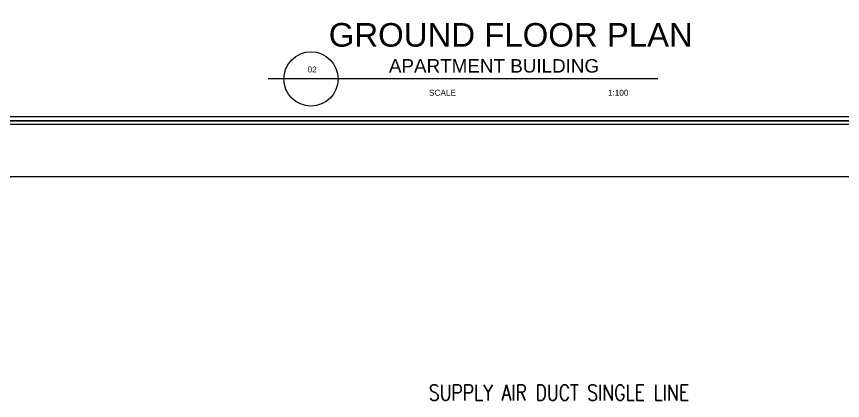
# Model space of a CAD drawing. Header units: millimetres. Extents: x -1288794 to 2153086, y -2701644 to -1335282.
# Drawn here: x 848067 to 869088, y -1525183 to -1515418 of the extents above; entities that cross this region are included whole.
import ezdxf
from ezdxf.enums import TextEntityAlignment as Align

# ---------------------------------------------------------------- set-up
doc = ezdxf.new("R2010")
doc.units = ezdxf.units.MM
doc.header["$LTSCALE"] = 100
for name, color, linetype in [('A-ANNO-TEXT', 8, 'Continuous'), ('AC-SAD TEXT', 3, 'Continuous'), ('LOGO LINE', 7, 'Continuous'), ('LOGO1LINE', 7, 'Continuous'), ('TEXT', 4, 'Continuous')]:
    doc.layers.add(name, color=color, linetype=linetype)
doc.styles.add('ISTILO', font='sanss___.ttf', dxfattribs={"width": 0.8, "height": 400})
doc.styles.add('SANSSERIF', font='sas_____.pfb')
doc.styles.add('SIMPLEX', font='simplex.shx', dxfattribs={"width": 0.8})

msp = doc.modelspace()

# ---------------------------------------------------------------- linework, layer by layer
at = {"layer": 'LOGO LINE'}
msp.add_lwpolyline([(905103, -1519493.9), (826345, -1519493.9), (826345, -1463806.4), (905103, -1463806.4)], close=True, dxfattribs=at)
at = {"layer": 'LOGO1LINE'}
for points in [[(903777.1, -1518168), (827670.9, -1518168), (827670.9, -1465132.3), (903777.1, -1465132.3)], [(893468.4, -1517969.1), (827869.8, -1517969.1), (827869.8, -1465331.1), (893468.4, -1465331.1)]]:
    msp.add_lwpolyline(points, close=True, dxfattribs=at)
at = {"layer": 'LOGO1LINE', "const_width": 39.8}
msp.add_lwpolyline([(903677.7, -1518068.5), (827770.3, -1518068.5), (827770.3, -1465231.7), (903677.7, -1465231.7)], close=True, dxfattribs=at)
at = {"layer": 'TEXT', "linetype": 'Continuous', "ltscale": 3}
msp.add_line((864387.8, -1517005.2), (854469.4, -1517005.2), dxfattribs=at)
msp.add_circle((855560.7, -1517005.2), 690.6, dxfattribs=at)

# ---------------------------------------------------------------- texts
at = {"layer": 'A-ANNO-TEXT', "style": 'SANSSERIF'}
for s, p in [('02', (855591.5, -1516839.2)), ('SCALE', (858908.7, -1517431.3)), ('1:100', (863379.9, -1517431.3))]:
    msp.add_text(s, height=150, dxfattribs=at).set_placement(p, align=Align.CENTER)
at = {"layer": 'AC-SAD TEXT', "color": 4, "style": 'SIMPLEX', "width": 0.8}
msp.add_text('SUPPLY AIR DUCT SINGLE LINE', height=400, dxfattribs=at).set_placement((858561.7, -1525182.8))
at = {"layer": 'TEXT', "color": 7, "style": 'ISTILO'}
for s, height, p in [('GROUND FLOOR PLAN', 600, (856013.1, -1516184.5)), ('APARTMENT BUILDING', 343, (857544.3, -1516844.2, 0))]:
    msp.add_text(s, height=height, dxfattribs=at).set_placement(p)

doc.saveas('drawing.dxf')
